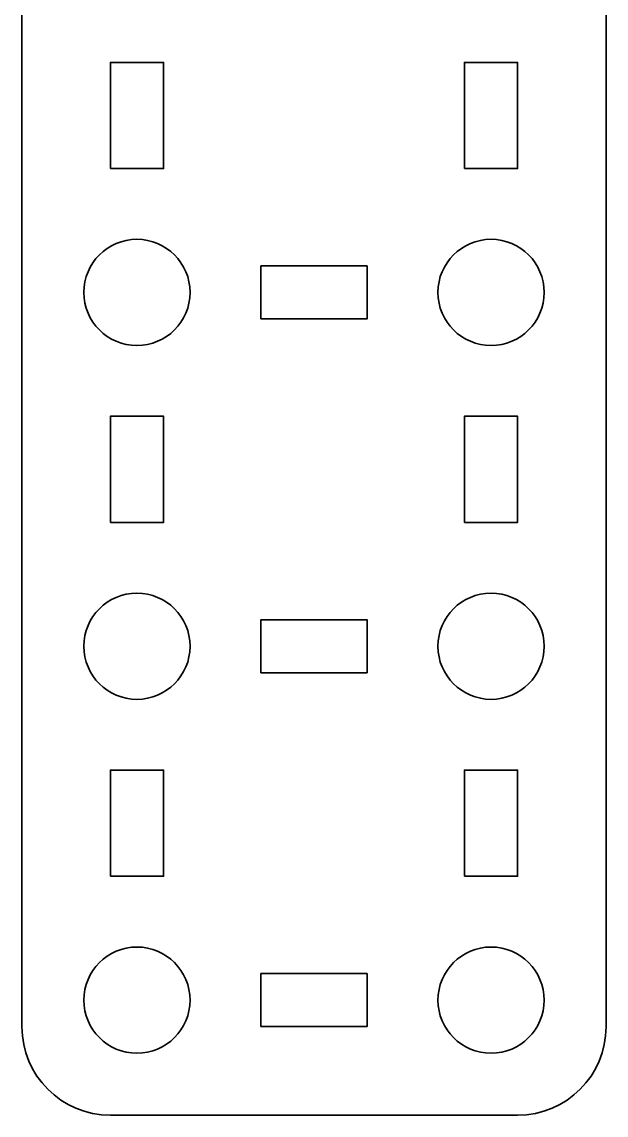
# Model space of a CAD drawing. Header units: centimetres. Extents: x -40 to 171, y -20 to 141.
# Drawn here: x 91.85 to 95.15, y 85.5 to 91.68 of the extents above; entities that cross this region are included whole.
import ezdxf

# ---------------------------------------------------------------- set-up
doc = ezdxf.new("R2010")
doc.units = ezdxf.units.CM
doc.header["$MEASUREMENT"] = 0
doc.layers.add('Layer 1', color=7, linetype='Continuous')

msp = doc.modelspace()

# ---------------------------------------------------------------- linework, layer by layer
at = {"layer": 'Layer 1', "color": 250, "lineweight": 35}
for points, knots in [([(94.65, 85.5), (94.65, 85.5), (92.35, 85.5), (92.35, 85.5), (92.35, 85.5), (92.07391, 85.5), (91.85, 85.72391), (91.85, 86), (91.85, 86), (91.85, 86), (91.85, 100.3), (91.85, 100.3), (91.85, 100.3), (91.85, 100.57609), (92.07391, 100.8), (92.35, 100.8), (92.35, 100.8), (92.35, 100.8), (94.65, 100.8), (94.65, 100.8), (94.65, 100.8), (94.92609, 100.8), (95.15, 100.57609), (95.15, 100.3), (95.15, 100.3), (95.15, 100.3), (95.15, 86), (95.15, 86), (95.15, 86), (95.15, 85.72391), (94.92609, 85.5), (94.65, 85.5)], [0, 0, 0, 0, 0.125, 0.125, 0.125, 0.125, 0.25, 0.25, 0.25, 0.25, 0.375, 0.375, 0.375, 0.375, 0.5, 0.5, 0.5, 0.5, 0.625, 0.625, 0.625, 0.625, 0.75, 0.75, 0.75, 0.75, 0.875, 0.875, 0.875, 0.875, 1, 1, 1, 1]), ([(92.35, 90.85), (92.35, 90.85), (92.35, 91.45), (92.35, 91.45), (92.35, 91.45), (92.35, 91.45), (92.65, 91.45), (92.65, 91.45), (92.65, 91.45), (92.65, 91.45), (92.65, 90.85), (92.65, 90.85), (92.65, 90.85), (92.65, 90.85), (92.35, 90.85), (92.35, 90.85)], [0, 0, 0, 0, 0.25, 0.25, 0.25, 0.25, 0.5, 0.5, 0.5, 0.5, 0.75, 0.75, 0.75, 0.75, 1, 1, 1, 1]), ([(94.35, 90.85), (94.35, 90.85), (94.35, 91.45), (94.35, 91.45), (94.35, 91.45), (94.35, 91.45), (94.65, 91.45), (94.65, 91.45), (94.65, 91.45), (94.65, 91.45), (94.65, 90.85), (94.65, 90.85), (94.65, 90.85), (94.65, 90.85), (94.35, 90.85), (94.35, 90.85)], [0, 0, 0, 0, 0.25, 0.25, 0.25, 0.25, 0.5, 0.5, 0.5, 0.5, 0.75, 0.75, 0.75, 0.75, 1, 1, 1, 1]), ([(92.2, 90.15), (92.2, 90.31566), (92.33434, 90.45), (92.5, 90.45), (92.5, 90.45), (92.66566, 90.45), (92.8, 90.31566), (92.8, 90.15), (92.8, 90.15), (92.8, 89.98434), (92.66566, 89.85), (92.5, 89.85), (92.5, 89.85), (92.33434, 89.85), (92.2, 89.98434), (92.2, 90.15)], [0, 0, 0, 0, 0.25, 0.25, 0.25, 0.25, 0.5, 0.5, 0.5, 0.5, 0.75, 0.75, 0.75, 0.75, 1, 1, 1, 1]), ([(94.2, 90.15), (94.2, 90.31566), (94.33434, 90.45), (94.5, 90.45), (94.5, 90.45), (94.66566, 90.45), (94.8, 90.31566), (94.8, 90.15), (94.8, 90.15), (94.8, 89.98434), (94.66566, 89.85), (94.5, 89.85), (94.5, 89.85), (94.33434, 89.85), (94.2, 89.98434), (94.2, 90.15)], [0, 0, 0, 0, 0.25, 0.25, 0.25, 0.25, 0.5, 0.5, 0.5, 0.5, 0.75, 0.75, 0.75, 0.75, 1, 1, 1, 1]), ([(93.2, 90), (93.2, 90), (93.2, 90.3), (93.2, 90.3), (93.2, 90.3), (93.2, 90.3), (93.8, 90.3), (93.8, 90.3), (93.8, 90.3), (93.8, 90.3), (93.8, 90), (93.8, 90), (93.8, 90), (93.8, 90), (93.2, 90), (93.2, 90)], [0, 0, 0, 0, 0.25, 0.25, 0.25, 0.25, 0.5, 0.5, 0.5, 0.5, 0.75, 0.75, 0.75, 0.75, 1, 1, 1, 1]), ([(92.35, 88.85), (92.35, 88.85), (92.35, 89.45), (92.35, 89.45), (92.35, 89.45), (92.35, 89.45), (92.65, 89.45), (92.65, 89.45), (92.65, 89.45), (92.65, 89.45), (92.65, 88.85), (92.65, 88.85), (92.65, 88.85), (92.65, 88.85), (92.35, 88.85), (92.35, 88.85)], [0, 0, 0, 0, 0.25, 0.25, 0.25, 0.25, 0.5, 0.5, 0.5, 0.5, 0.75, 0.75, 0.75, 0.75, 1, 1, 1, 1]), ([(94.35, 88.85), (94.35, 88.85), (94.35, 89.45), (94.35, 89.45), (94.35, 89.45), (94.35, 89.45), (94.65, 89.45), (94.65, 89.45), (94.65, 89.45), (94.65, 89.45), (94.65, 88.85), (94.65, 88.85), (94.65, 88.85), (94.65, 88.85), (94.35, 88.85), (94.35, 88.85)], [0, 0, 0, 0, 0.25, 0.25, 0.25, 0.25, 0.5, 0.5, 0.5, 0.5, 0.75, 0.75, 0.75, 0.75, 1, 1, 1, 1]), ([(92.2, 88.15), (92.2, 88.31566), (92.33434, 88.45), (92.5, 88.45), (92.5, 88.45), (92.66566, 88.45), (92.8, 88.31566), (92.8, 88.15), (92.8, 88.15), (92.8, 87.98434), (92.66566, 87.85), (92.5, 87.85), (92.5, 87.85), (92.33434, 87.85), (92.2, 87.98434), (92.2, 88.15)], [0, 0, 0, 0, 0.25, 0.25, 0.25, 0.25, 0.5, 0.5, 0.5, 0.5, 0.75, 0.75, 0.75, 0.75, 1, 1, 1, 1]), ([(94.2, 88.15), (94.2, 88.31566), (94.33434, 88.45), (94.5, 88.45), (94.5, 88.45), (94.66566, 88.45), (94.8, 88.31566), (94.8, 88.15), (94.8, 88.15), (94.8, 87.98434), (94.66566, 87.85), (94.5, 87.85), (94.5, 87.85), (94.33434, 87.85), (94.2, 87.98434), (94.2, 88.15)], [0, 0, 0, 0, 0.25, 0.25, 0.25, 0.25, 0.5, 0.5, 0.5, 0.5, 0.75, 0.75, 0.75, 0.75, 1, 1, 1, 1]), ([(93.2, 88), (93.2, 88), (93.2, 88.3), (93.2, 88.3), (93.2, 88.3), (93.2, 88.3), (93.8, 88.3), (93.8, 88.3), (93.8, 88.3), (93.8, 88.3), (93.8, 88), (93.8, 88), (93.8, 88), (93.8, 88), (93.2, 88), (93.2, 88)], [0, 0, 0, 0, 0.25, 0.25, 0.25, 0.25, 0.5, 0.5, 0.5, 0.5, 0.75, 0.75, 0.75, 0.75, 1, 1, 1, 1]), ([(92.35, 86.85), (92.35, 86.85), (92.35, 87.45), (92.35, 87.45), (92.35, 87.45), (92.35, 87.45), (92.65, 87.45), (92.65, 87.45), (92.65, 87.45), (92.65, 87.45), (92.65, 86.85), (92.65, 86.85), (92.65, 86.85), (92.65, 86.85), (92.35, 86.85), (92.35, 86.85)], [0, 0, 0, 0, 0.25, 0.25, 0.25, 0.25, 0.5, 0.5, 0.5, 0.5, 0.75, 0.75, 0.75, 0.75, 1, 1, 1, 1]), ([(94.35, 86.85), (94.35, 86.85), (94.35, 87.45), (94.35, 87.45), (94.35, 87.45), (94.35, 87.45), (94.65, 87.45), (94.65, 87.45), (94.65, 87.45), (94.65, 87.45), (94.65, 86.85), (94.65, 86.85), (94.65, 86.85), (94.65, 86.85), (94.35, 86.85), (94.35, 86.85)], [0, 0, 0, 0, 0.25, 0.25, 0.25, 0.25, 0.5, 0.5, 0.5, 0.5, 0.75, 0.75, 0.75, 0.75, 1, 1, 1, 1]), ([(92.2, 86.15), (92.2, 86.31566), (92.33434, 86.45), (92.5, 86.45), (92.5, 86.45), (92.66566, 86.45), (92.8, 86.31566), (92.8, 86.15), (92.8, 86.15), (92.8, 85.98434), (92.66566, 85.85), (92.5, 85.85), (92.5, 85.85), (92.33434, 85.85), (92.2, 85.98434), (92.2, 86.15)], [0, 0, 0, 0, 0.25, 0.25, 0.25, 0.25, 0.5, 0.5, 0.5, 0.5, 0.75, 0.75, 0.75, 0.75, 1, 1, 1, 1]), ([(94.2, 86.15), (94.2, 86.31566), (94.33434, 86.45), (94.5, 86.45), (94.5, 86.45), (94.66566, 86.45), (94.8, 86.31566), (94.8, 86.15), (94.8, 86.15), (94.8, 85.98434), (94.66566, 85.85), (94.5, 85.85), (94.5, 85.85), (94.33434, 85.85), (94.2, 85.98434), (94.2, 86.15)], [0, 0, 0, 0, 0.25, 0.25, 0.25, 0.25, 0.5, 0.5, 0.5, 0.5, 0.75, 0.75, 0.75, 0.75, 1, 1, 1, 1]), ([(93.2, 86), (93.2, 86), (93.2, 86.3), (93.2, 86.3), (93.2, 86.3), (93.2, 86.3), (93.8, 86.3), (93.8, 86.3), (93.8, 86.3), (93.8, 86.3), (93.8, 86), (93.8, 86), (93.8, 86), (93.8, 86), (93.2, 86), (93.2, 86)], [0, 0, 0, 0, 0.25, 0.25, 0.25, 0.25, 0.5, 0.5, 0.5, 0.5, 0.75, 0.75, 0.75, 0.75, 1, 1, 1, 1])]:
    msp.add_open_spline(points, degree=3, knots=knots, dxfattribs=at)

doc.saveas('drawing.dxf')
